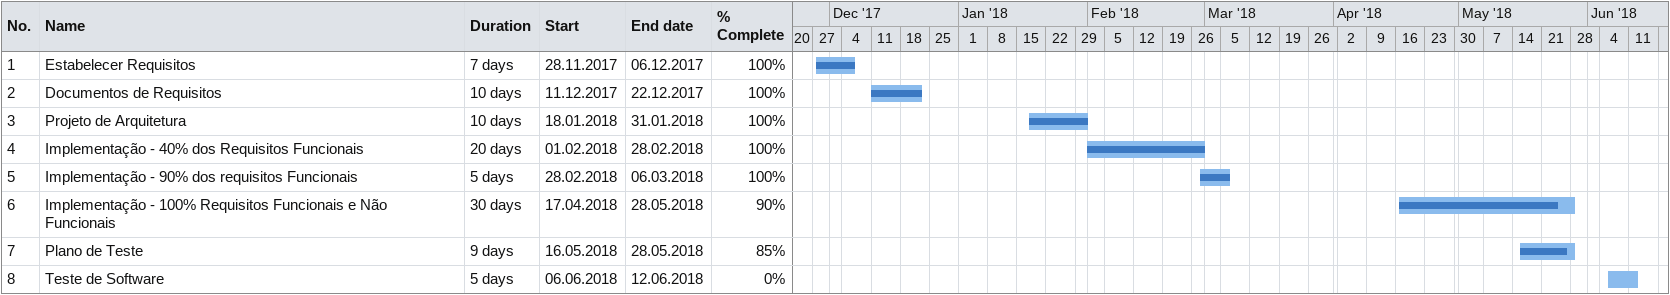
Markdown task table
| ID | Task | Duration | Start | Finish | % complete |
|---|---|---|---|---|---|
| 1 | Estabelecer Requisitos | 7d | 2017-11-28 | 2017-12-06 | 100 |
| 2 | Documentos de Requisitos | 10d | 2017-12-11 | 2017-12-22 | 100 |
| 3 | Projeto de Arquitetura | 10d | 2018-01-18 | 2018-01-31 | 100 |
| 4 | Implementação - 40% dos Requisitos Funcionais | 20d | 2018-02-01 | 2018-02-28 | 100 |
| 5 | Implementação - 90% dos requisitos Funcionais | 5d | 2018-02-28 | 2018-03-06 | 100 |
| 6 | Implementação - 100% Requisitos Funcionais e Não Funcionais | 30d | 2018-04-17 | 2018-05-28 | 90 |
| 7 | Plano de Teste | 9d | 2018-05-16 | 2018-05-28 | 85 |
| 8 | Teste de Software | 5d | 2018-06-06 | 2018-06-12 | 0 |
